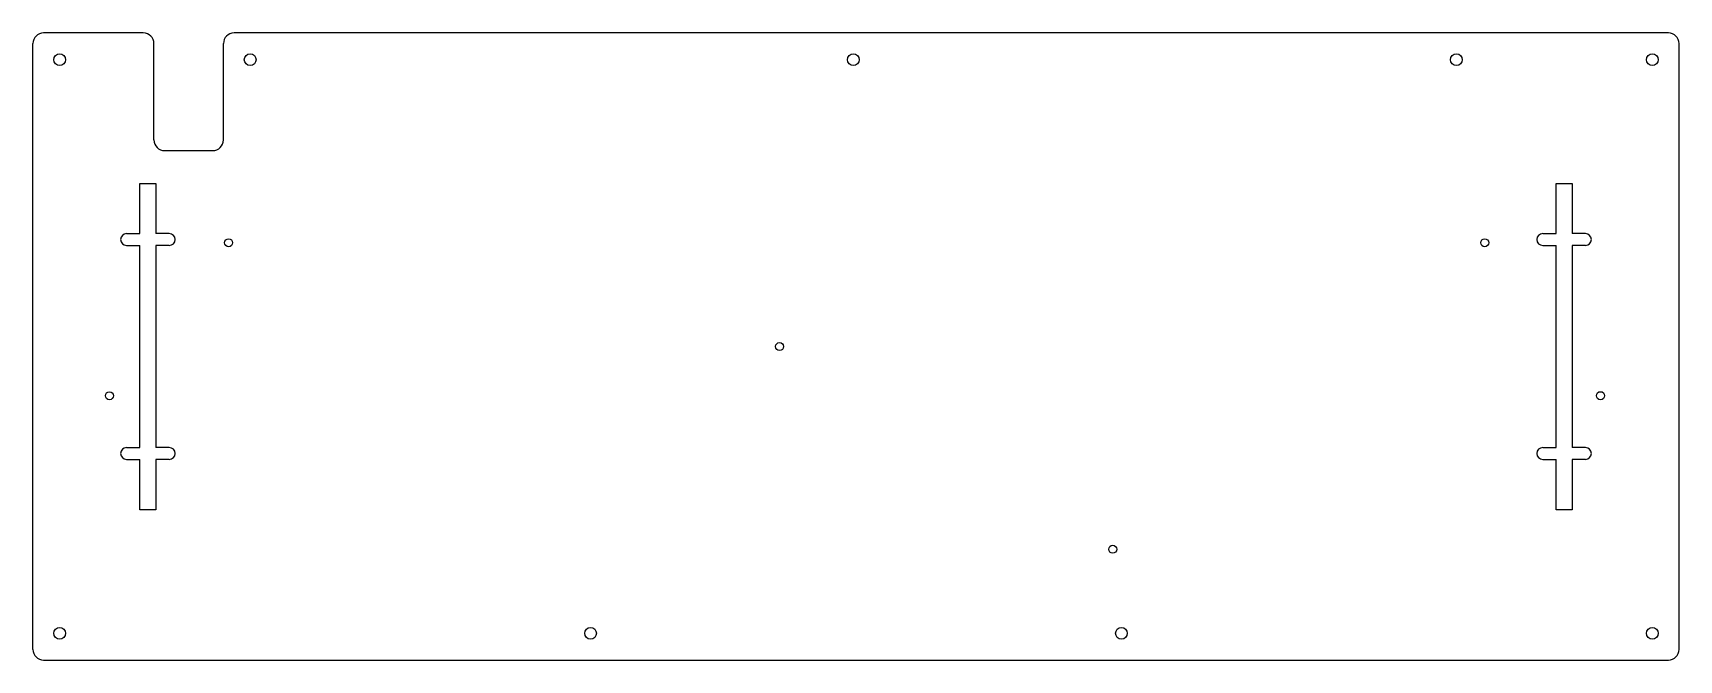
# Model space of a CAD drawing. Header units: millimetres. Extents: x 0 to 308, y 0 to 117.
import ezdxf

# ---------------------------------------------------------------- set-up
doc = ezdxf.new("R2010")
doc.units = ezdxf.units.MM
doc.header["$MEASUREMENT"] = 0

msp = doc.modelspace()

# ---------------------------------------------------------------- linework, layer by layer
for p, q in [((20.62, 117.25), (2, 117.25)), ((305.75, 117.25), (37.62, 117.25)), ((0, 2), (0, 115.25)), ((22.62, 97.25), (22.62, 115.25)), ((35.62, 97.25), (35.62, 115.25)), ((307.75, 2), (307.75, 115.25)), ((24.62, 95.25), (33.62, 95.25)), ((20, 79.72), (20, 89.12)), ((20, 89.12), (23, 89.12)), ((23, 89.12), (23, 79.72)), ((284.75, 79.72), (284.75, 89.12)), ((284.75, 89.12), (287.75, 89.12)), ((287.75, 89.12), (287.75, 79.72)), ((17.5, 79.72), (20, 79.72)), ((17.5, 77.52), (20, 77.52)), ((20, 39.72), (20, 77.52)), ((25.5, 79.72), (23, 79.72)), ((23, 77.52), (23, 39.72)), ((25.5, 77.52), (23, 77.52)), ((282.25, 79.72), (284.75, 79.72)), ((282.25, 77.52), (284.75, 77.52)), ((284.75, 39.72), (284.75, 77.52)), ((290.25, 79.72), (287.75, 79.72)), ((287.75, 77.52), (287.75, 39.72)), ((290.25, 77.52), (287.75, 77.52)), ((17.5, 39.73), (20, 39.72)), ((17.5, 37.53), (20, 37.52)), ((20, 28.12), (20, 37.52)), ((25.5, 39.73), (23, 39.72)), ((25.5, 37.53), (23, 37.52)), ((23, 37.52), (23, 28.12)), ((282.25, 39.73), (284.75, 39.72)), ((282.25, 37.53), (284.75, 37.52)), ((284.75, 28.12), (284.75, 37.52)), ((290.25, 39.73), (287.75, 39.72)), ((290.25, 37.53), (287.75, 37.52)), ((287.75, 37.52), (287.75, 28.12)), ((23, 28.12), (20, 28.12)), ((287.75, 28.12), (284.75, 28.12)), ((2, 0), (305.75, 0))]:
    msp.add_line(p, q)
for centre, radius in [((5, 112.25), 1.1), ((40.62, 112.25), 1.1), ((153.37, 112.25), 1.1), ((266.12, 112.25), 1.1), ((302.75, 112.25), 1.1), ((36.58, 78.02), 0.75), ((271.42, 78.02), 0.75), ((139.58, 58.62), 0.75), ((14.31, 49.42), 0.75), ((293.06, 49.43), 0.75), ((201.87, 20.72), 0.75), ((5, 5), 1.1), ((104.25, 5), 1.1), ((203.5, 5), 1.1), ((302.75, 5), 1.1)]:
    msp.add_circle(centre, radius)
for centre, radius, start, end in [((2, 115.25), 2, 90, 180), ((20.62, 115.25), 2, 0, 90), ((37.62, 115.25), 2, 90, 180), ((305.75, 115.25), 2, 0, 90), ((24.62, 97.25), 2, 180, 270), ((33.62, 97.25), 2, 270, 0), ((17.5, 78.62), 1.1, 90, 270), ((25.5, 78.62), 1.1, 270, 90), ((282.25, 78.62), 1.1, 90, 270), ((290.25, 78.62), 1.1, 270, 90), ((17.5, 38.63), 1.1, 90, 270), ((25.5, 38.63), 1.1, 270, 90), ((282.25, 38.63), 1.1, 90, 270), ((290.25, 38.63), 1.1, 270, 90), ((2, 2), 2, 180, 270), ((305.75, 2), 2, 270, 0)]:
    msp.add_arc(centre, radius, start, end)

doc.saveas('drawing.dxf')
